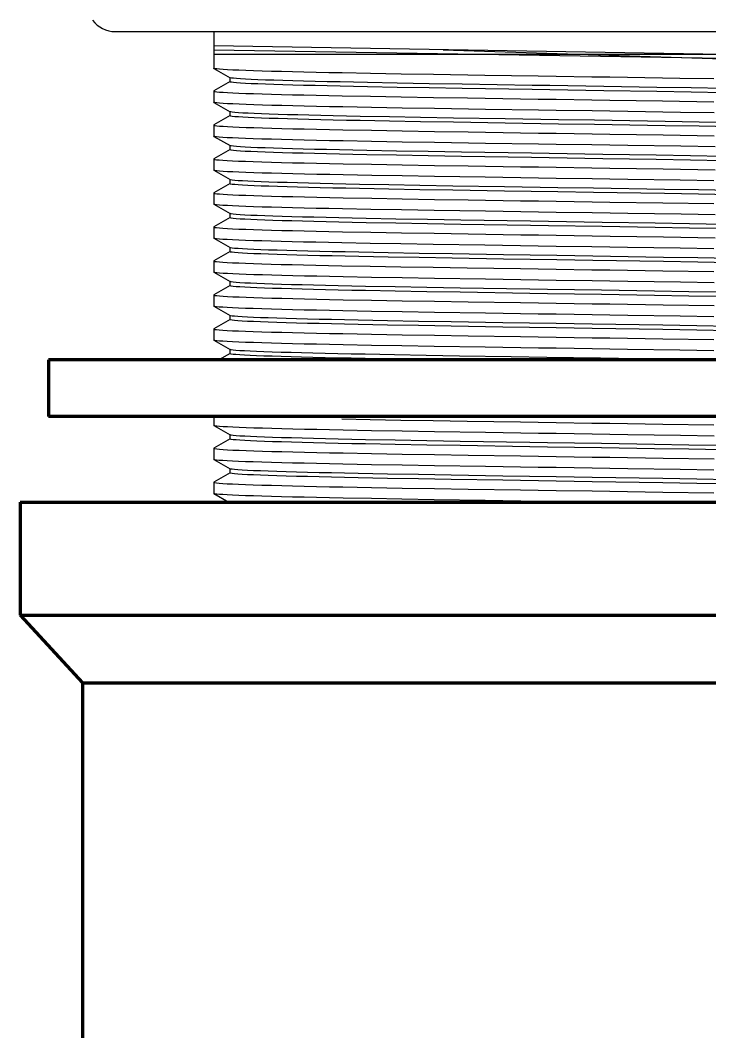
# Model space of a CAD drawing. Header units: millimetres. Extents: x 4859 to 5453, y 1404 to 2244.
# Drawn here: x 4988.17 to 5018.67, y 1585.41 to 1630.17 of the extents above; entities that cross this region are included whole.
import ezdxf

# ---------------------------------------------------------------- set-up
doc = ezdxf.new("R2010")
doc.units = ezdxf.units.MM
doc.layers.add('02___PRT_ALL_AXES', color=7, linetype='Continuous')

msp = doc.modelspace()

# ---------------------------------------------------------------- linework, layer by layer
at = {"color": 7, "linetype": 'Continuous'}
for p, q in [((4996.733, 1628.668), (5028.607, 1628.668)), ((4996.738, 1628.035), (4996.733, 1628.041)), ((4996.738, 1628.035), (4997.45, 1627.624)), ((4997.45, 1627.449), (4996.738, 1627.038)), ((4997.445, 1627.63), (4997.445, 1627.442)), ((5003.669, 1627.809), (5002.412, 1627.833)), ((5005.015, 1627.785), (5003.669, 1627.809)), ((5006.446, 1627.761), (5005.015, 1627.785)), ((5008.723, 1627.725), (5006.446, 1627.761)), ((5018.847, 1627.57), (5017.348, 1627.594)), ((4996.738, 1627.038), (4996.733, 1627.032)), ((5004.849, 1627.384), (5003.532, 1627.409)), ((5004.849, 1627.196), (5003.532, 1627.221)), ((5006.251, 1627.359), (5004.849, 1627.384)), ((5006.251, 1627.171), (5004.849, 1627.196)), ((5007.723, 1627.334), (5006.251, 1627.359)), ((5007.723, 1627.146), (5006.251, 1627.171)), ((5017.845, 1627.172), (5016.327, 1627.197)), ((5017.845, 1626.984), (5016.327, 1627.009)), ((5019.307, 1627.147), (5017.845, 1627.172)), ((5019.307, 1626.959), (5017.845, 1626.984)), ((4996.738, 1626.532), (4996.733, 1626.538)), ((4996.738, 1626.532), (4997.45, 1626.12)), ((5002.412, 1626.823), (5003.669, 1626.799)), ((5003.669, 1626.799), (5005.015, 1626.776)), ((5005.015, 1626.776), (5006.446, 1626.752)), ((5006.446, 1626.752), (5007.951, 1626.728)), ((5016.583, 1626.596), (5018.847, 1626.561)), ((4997.445, 1626.127), (4997.445, 1625.939)), ((4997.478, 1626.111), (4997.45, 1626.12)), ((5003.706, 1626.305), (5002.442, 1626.329)), ((5005.062, 1626.281), (5003.706, 1626.305)), ((5006.495, 1626.257), (5005.062, 1626.281)), ((5008.752, 1626.221), (5006.495, 1626.257)), ((5018.869, 1626.066), (5017.375, 1626.09)), ((4997.45, 1625.946), (4996.738, 1625.534)), ((5004.497, 1625.887), (5003.204, 1625.912)), ((5004.497, 1625.699), (5003.204, 1625.724)), ((5005.878, 1625.862), (5004.497, 1625.887)), ((5005.878, 1625.674), (5004.497, 1625.699)), ((5007.333, 1625.837), (5005.878, 1625.862)), ((5007.333, 1625.649), (5005.878, 1625.674)), ((5009.619, 1625.799), (5007.333, 1625.837)), ((5009.619, 1625.611), (5007.333, 1625.649)), ((5011.98, 1625.762), (5009.619, 1625.799)), ((5018.2, 1625.662), (5016.694, 1625.687)), ((5019.647, 1625.637), (5018.2, 1625.662)), ((4996.738, 1625.534), (4996.733, 1625.528)), ((5002.442, 1625.319), (5003.706, 1625.295)), ((5003.706, 1625.295), (5005.062, 1625.271)), ((5005.062, 1625.271), (5006.495, 1625.247)), ((5006.495, 1625.247), (5007.989, 1625.224)), ((5011.98, 1625.574), (5009.619, 1625.611)), ((5018.2, 1625.474), (5016.694, 1625.499)), ((5019.647, 1625.449), (5018.2, 1625.474)), ((4996.738, 1625.028), (4996.733, 1625.034)), ((4996.738, 1625.028), (4997.45, 1624.617)), ((5003.708, 1624.801), (5002.448, 1624.825)), ((5005.063, 1624.778), (5003.708, 1624.801)), ((5006.492, 1624.754), (5005.063, 1624.778)), ((5008.745, 1624.718), (5006.492, 1624.754)), ((5016.607, 1625.093), (5018.869, 1625.057)), ((4997.45, 1624.442), (4996.738, 1624.031)), ((4997.445, 1624.623), (4997.445, 1624.436)), ((5004.819, 1624.377), (5003.504, 1624.402)), ((5006.22, 1624.352), (5004.819, 1624.377)), ((5007.69, 1624.327), (5006.22, 1624.352)), ((5018.903, 1624.562), (5017.39, 1624.587)), ((4996.738, 1624.031), (4996.733, 1624.025)), ((5004.819, 1624.189), (5003.504, 1624.214)), ((5006.22, 1624.164), (5004.819, 1624.189)), ((5007.69, 1624.139), (5006.22, 1624.164)), ((5017.812, 1624.165), (5016.293, 1624.19)), ((5017.812, 1623.977), (5016.293, 1624.002)), ((5019.276, 1624.14), (5017.812, 1624.165)), ((5019.276, 1623.952), (5017.812, 1623.977)), ((4996.738, 1623.525), (4996.733, 1623.531)), ((4996.738, 1623.525), (4997.45, 1623.113)), ((5002.448, 1623.815), (5003.708, 1623.792)), ((5003.708, 1623.792), (5005.063, 1623.768)), ((5005.063, 1623.768), (5006.492, 1623.744)), ((5006.492, 1623.744), (5007.981, 1623.72)), ((5016.615, 1623.589), (5018.903, 1623.553)), ((4997.445, 1623.12), (4997.445, 1622.932)), ((5003.719, 1623.298), (5002.456, 1623.321)), ((5005.067, 1623.274), (5003.719, 1623.298)), ((5006.49, 1623.25), (5005.067, 1623.274)), ((5008.742, 1623.215), (5006.49, 1623.25)), ((5018.853, 1623.06), (5017.364, 1623.083)), ((4996.738, 1622.527), (4996.733, 1622.521)), ((4997.45, 1622.939), (4996.738, 1622.527)), ((5004.468, 1622.88), (5003.177, 1622.905)), ((5004.468, 1622.692), (5003.177, 1622.717)), ((5005.847, 1622.855), (5004.468, 1622.88)), ((5005.847, 1622.667), (5004.468, 1622.692)), ((5007.301, 1622.83), (5005.847, 1622.855)), ((5007.301, 1622.642), (5005.847, 1622.667)), ((5009.586, 1622.793), (5007.301, 1622.83)), ((5009.586, 1622.605), (5007.301, 1622.642)), ((5011.946, 1622.755), (5009.586, 1622.793)), ((5011.946, 1622.568), (5009.586, 1622.605)), ((5018.168, 1622.656), (5016.661, 1622.681)), ((5019.616, 1622.631), (5018.168, 1622.656)), ((5002.456, 1622.312), (5003.719, 1622.288)), ((5003.719, 1622.288), (5005.067, 1622.264)), ((5005.067, 1622.264), (5006.49, 1622.241)), ((5006.49, 1622.241), (5007.976, 1622.217)), ((5016.6, 1622.086), (5018.853, 1622.05)), ((5018.168, 1622.468), (5016.661, 1622.493)), ((5019.616, 1622.443), (5018.168, 1622.468)), ((4996.738, 1622.021), (4996.733, 1622.027)), ((4996.738, 1622.021), (4997.45, 1621.61)), ((4997.445, 1621.616), (4997.445, 1621.429)), ((5003.679, 1621.795), (5002.419, 1621.819)), ((5005.037, 1621.771), (5003.679, 1621.795)), ((5006.476, 1621.747), (5005.037, 1621.771)), ((5008.749, 1621.711), (5006.476, 1621.747)), ((4997.45, 1621.435), (4996.738, 1621.024)), ((5004.79, 1621.371), (5003.477, 1621.396)), ((5004.79, 1621.183), (5003.477, 1621.208)), ((5006.189, 1621.346), (5004.79, 1621.371)), ((5006.189, 1621.158), (5004.79, 1621.183)), ((5007.658, 1621.321), (5006.189, 1621.346)), ((5007.658, 1621.133), (5006.189, 1621.158)), ((5017.78, 1621.159), (5016.259, 1621.184)), ((5018.913, 1621.555), (5017.401, 1621.579)), ((5019.245, 1621.134), (5017.78, 1621.159)), ((4996.738, 1621.024), (4996.733, 1621.018)), ((5002.419, 1620.809), (5003.679, 1620.785)), ((5003.679, 1620.785), (5005.037, 1620.761)), ((5005.037, 1620.761), (5006.476, 1620.737)), ((5006.476, 1620.737), (5007.981, 1620.713)), ((5017.78, 1620.971), (5016.259, 1620.996)), ((5019.245, 1620.946), (5017.78, 1620.971)), ((4996.738, 1620.518), (4996.733, 1620.524)), ((4996.738, 1620.518), (4997.45, 1620.106)), ((5003.652, 1620.292), (5002.396, 1620.316)), ((5005.001, 1620.268), (5003.652, 1620.292)), ((5006.436, 1620.244), (5005.001, 1620.268)), ((5016.626, 1620.582), (5018.913, 1620.545)), ((4997.45, 1619.932), (4996.738, 1619.52)), ((4997.445, 1620.113), (4997.445, 1619.925)), ((4997.473, 1620.098), (4997.45, 1620.106)), ((5004.439, 1619.874), (5003.15, 1619.899)), ((5005.816, 1619.849), (5004.439, 1619.874)), ((5007.269, 1619.824), (5005.816, 1619.849)), ((5008.718, 1620.208), (5006.436, 1620.244)), ((5009.552, 1619.786), (5007.269, 1619.824)), ((5018.856, 1620.053), (5017.353, 1620.077)), ((4996.738, 1619.52), (4996.733, 1619.514)), ((5004.439, 1619.686), (5003.15, 1619.711)), ((5005.816, 1619.661), (5004.439, 1619.686)), ((5007.269, 1619.636), (5005.816, 1619.661)), ((5009.552, 1619.599), (5007.269, 1619.636)), ((5011.911, 1619.749), (5009.552, 1619.786)), ((5011.911, 1619.561), (5009.552, 1619.599)), ((5018.136, 1619.649), (5016.627, 1619.674)), ((5018.136, 1619.461), (5016.627, 1619.486)), ((5019.585, 1619.624), (5018.136, 1619.649)), ((5019.585, 1619.436), (5018.136, 1619.461)), ((4996.738, 1619.014), (4996.733, 1619.02)), ((4996.738, 1619.014), (4997.45, 1618.603)), ((5002.396, 1619.306), (5003.652, 1619.282)), ((5003.652, 1619.282), (5005.001, 1619.258)), ((5005.001, 1619.258), (5006.436, 1619.234)), ((5006.436, 1619.234), (5007.944, 1619.21)), ((5016.587, 1619.079), (5018.856, 1619.043)), ((4997.445, 1618.61), (4997.445, 1618.422)), ((5003.712, 1618.787), (5002.449, 1618.811)), ((5005.068, 1618.764), (5003.712, 1618.787)), ((5006.498, 1618.74), (5005.068, 1618.764)), ((5008.751, 1618.704), (5006.498, 1618.74)), ((5018.86, 1618.549), (5017.37, 1618.573)), ((4997.45, 1618.428), (4996.738, 1618.017)), ((5004.76, 1618.364), (5003.449, 1618.389)), ((5004.76, 1618.176), (5003.449, 1618.201)), ((5006.157, 1618.339), (5004.76, 1618.364)), ((5006.157, 1618.151), (5004.76, 1618.176)), ((5007.625, 1618.314), (5006.157, 1618.339)), ((5007.625, 1618.127), (5006.157, 1618.151)), ((5017.747, 1618.152), (5016.226, 1618.177)), ((5019.214, 1618.127), (5017.747, 1618.152)), ((4996.738, 1618.017), (4996.733, 1618.011)), ((5002.449, 1617.801), (5003.712, 1617.778)), ((5003.712, 1617.778), (5005.068, 1617.754)), ((5005.068, 1617.754), (5006.498, 1617.73)), ((5006.498, 1617.73), (5007.988, 1617.706)), ((5017.747, 1617.964), (5016.226, 1617.989)), ((5016.603, 1617.575), (5018.86, 1617.539)), ((5019.214, 1617.939), (5017.747, 1617.964)), ((4996.738, 1617.511), (4996.733, 1617.517)), ((4996.738, 1617.511), (4997.45, 1617.1)), ((5003.705, 1617.284), (5002.444, 1617.308)), ((5005.06, 1617.26), (5003.705, 1617.284)), ((5006.49, 1617.236), (5005.06, 1617.26)), ((5008.743, 1617.201), (5006.49, 1617.236)), ((4997.45, 1616.925), (4996.738, 1616.513)), ((4997.445, 1617.106), (4997.445, 1616.918)), ((5004.41, 1616.867), (5003.123, 1616.892)), ((5004.41, 1616.679), (5003.123, 1616.704)), ((5005.786, 1616.842), (5004.41, 1616.867)), ((5005.786, 1616.654), (5004.41, 1616.679)), ((5007.236, 1616.817), (5005.786, 1616.842)), ((5009.518, 1616.78), (5007.236, 1616.817)), ((5016.594, 1616.668), (5013.463, 1616.718)), ((5018.85, 1617.046), (5017.36, 1617.07)), ((4996.738, 1616.513), (4996.733, 1616.507)), ((5002.444, 1616.298), (5003.705, 1616.274)), ((5003.705, 1616.274), (5005.06, 1616.25)), ((5005.06, 1616.25), (5006.49, 1616.227)), ((5007.236, 1616.63), (5005.786, 1616.654)), ((5009.518, 1616.592), (5007.236, 1616.63)), ((5016.594, 1616.48), (5013.463, 1616.53)), ((5018.104, 1616.643), (5016.594, 1616.668)), ((5018.104, 1616.455), (5016.594, 1616.48)), ((5019.554, 1616.618), (5018.104, 1616.643)), ((5019.554, 1616.43), (5018.104, 1616.455)), ((4996.738, 1616.007), (4996.733, 1616.013)), ((4996.738, 1616.007), (4997.45, 1615.596)), ((5003.709, 1615.78), (5002.447, 1615.804)), ((5006.49, 1616.227), (5007.979, 1616.203)), ((5016.596, 1616.072), (5018.85, 1616.036)), ((4997.45, 1615.421), (4996.951, 1615.133)), ((4997.445, 1615.603), (4997.445, 1615.415)), ((4997.498, 1615.582), (4997.45, 1615.596)), ((5004.731, 1615.358), (5003.422, 1615.383)), ((5005.055, 1615.757), (5003.709, 1615.78)), ((5006.126, 1615.333), (5004.731, 1615.358)), ((5006.478, 1615.733), (5005.055, 1615.757)), ((5008.737, 1615.697), (5006.478, 1615.733)), ((5018.842, 1615.542), (5017.351, 1615.566)), ((5004.731, 1615.17), (5003.422, 1615.195)), ((5007.593, 1615.308), (5006.126, 1615.333)), ((5009.89, 1615.271), (5007.593, 1615.308)), ((5018.496, 1615.133), (5016.959, 1615.158)), ((4996.738, 1612.231), (4996.733, 1612.237)), ((4996.738, 1612.231), (4997.45, 1611.819)), ((5002.396, 1612.522), (5003.652, 1612.499)), ((5003.652, 1612.499), (5005.001, 1612.475)), ((5005.001, 1612.475), (5006.436, 1612.451)), ((5006.436, 1612.451), (5007.944, 1612.427)), ((5016.587, 1612.295), (5018.856, 1612.259)), ((4997.445, 1611.826), (4997.445, 1611.638)), ((5003.712, 1612.004), (5002.449, 1612.028)), ((5005.068, 1611.98), (5003.712, 1612.004)), ((5006.498, 1611.956), (5005.068, 1611.98)), ((5008.751, 1611.92), (5006.498, 1611.956)), ((5018.86, 1611.766), (5017.37, 1611.789)), ((4997.45, 1611.645), (4996.738, 1611.233)), ((5004.76, 1611.581), (5003.449, 1611.606)), ((5004.76, 1611.393), (5003.449, 1611.418)), ((5006.157, 1611.556), (5004.76, 1611.581)), ((5006.157, 1611.368), (5004.76, 1611.393)), ((5007.625, 1611.531), (5006.157, 1611.556)), ((5007.625, 1611.343), (5006.157, 1611.368)), ((5017.747, 1611.369), (5016.226, 1611.394)), ((5019.214, 1611.344), (5017.747, 1611.369)), ((4996.738, 1611.233), (4996.733, 1611.227)), ((5002.449, 1611.018), (5003.712, 1610.994)), ((5003.712, 1610.994), (5005.068, 1610.97)), ((5005.068, 1610.97), (5006.498, 1610.946)), ((5006.498, 1610.946), (5007.988, 1610.923)), ((5017.747, 1611.181), (5016.226, 1611.206)), ((5019.214, 1611.156), (5017.747, 1611.181)), ((4996.738, 1610.727), (4996.733, 1610.733)), ((4996.738, 1610.727), (4997.45, 1610.316)), ((5003.705, 1610.5), (5002.444, 1610.524)), ((5005.06, 1610.477), (5003.705, 1610.5)), ((5006.49, 1610.453), (5005.06, 1610.477)), ((5008.743, 1610.417), (5006.49, 1610.453)), ((5016.603, 1610.792), (5018.86, 1610.756)), ((4997.45, 1610.141), (4996.738, 1609.73)), ((4997.445, 1610.323), (4997.445, 1610.135)), ((5004.41, 1610.084), (5003.123, 1610.109)), ((5005.786, 1610.059), (5004.41, 1610.084)), ((5007.236, 1610.034), (5005.786, 1610.059)), ((5009.518, 1609.997), (5007.236, 1610.034)), ((5018.85, 1610.262), (5017.36, 1610.286)), ((4996.738, 1609.73), (4996.733, 1609.724)), ((5004.41, 1609.896), (5003.123, 1609.921)), ((5005.786, 1609.871), (5004.41, 1609.896)), ((5007.236, 1609.846), (5005.786, 1609.871)), ((5009.518, 1609.809), (5007.236, 1609.846)), ((5016.594, 1609.884), (5013.463, 1609.934)), ((5016.594, 1609.696), (5013.463, 1609.746)), ((5018.104, 1609.859), (5016.594, 1609.884)), ((5018.104, 1609.671), (5016.594, 1609.696)), ((5019.554, 1609.834), (5018.104, 1609.859)), ((5019.554, 1609.646), (5018.104, 1609.671)), ((4996.738, 1609.224), (4996.733, 1609.23)), ((4996.738, 1609.224), (4997.39, 1608.847)), ((5002.444, 1609.515), (5003.705, 1609.491)), ((5003.705, 1609.491), (5005.06, 1609.467)), ((5005.06, 1609.467), (5006.49, 1609.443)), ((5006.49, 1609.443), (5007.979, 1609.419)), ((5016.596, 1609.288), (5018.85, 1609.253)), ((5003.709, 1608.997), (5002.447, 1609.021)), ((5005.055, 1608.973), (5003.709, 1608.997)), ((5006.478, 1608.95), (5005.055, 1608.973)), ((5008.737, 1608.914), (5006.478, 1608.95))]:
    msp.add_line(p, q, dxfattribs=at)
at = {"linetype": 'Continuous', "lineweight": 70, "extrusion": (0, 1, 0)}
for p, q in [((4989.42, 1615.133), (4989.42, 1612.633)), ((5035.92, 1615.133), (4989.42, 1615.133)), ((5035.92, 1612.633), (4989.42, 1612.633)), ((4988.17, 1608.847), (5037.17, 1608.847)), ((4988.17, 1608.847), (4988.17, 1603.847)), ((4988.17, 1603.847), (4990.92, 1600.847)), ((4988.17, 1603.847), (5037.17, 1603.847)), ((4990.92, 1600.847), (4990.92, 1560.847)), ((4990.92, 1600.847), (5034.42, 1600.847))]:
    msp.add_line(p, q, dxfattribs=at)
msp.add_line((4996.951, 1615.133), (5028.389, 1615.133))
at = {"color": 7, "linetype": 'Continuous'}
for points in [[(5020.565, 1628.634), (5019.233, 1628.656), (4996.733, 1629.028)], [(5020.565, 1628.446), (5019.233, 1628.468), (4996.733, 1628.84)], [(5006.883, 1628.86), (5019.243, 1628.457)], [(5002.412, 1627.833), (5001.82, 1627.845), (5001.254, 1627.857), (5000.715, 1627.868), (5000.207, 1627.88), (4999.73, 1627.892), (4999.285, 1627.904), (4998.873, 1627.916), (4998.494, 1627.928), (4998.149, 1627.94), (4997.841, 1627.952), (4997.57, 1627.963), (4997.336, 1627.975), (4997.14, 1627.987), (4996.98, 1627.999), (4996.859, 1628.011), (4996.779, 1628.023), (4996.738, 1628.035)], [(5003.532, 1627.221), (5002.91, 1627.233), (5002.314, 1627.246), (5001.747, 1627.258), (5001.209, 1627.271), (5000.702, 1627.283), (5000.228, 1627.296), (4999.788, 1627.308), (4999.382, 1627.32), (4999.013, 1627.333), (4998.681, 1627.345), (4998.387, 1627.358), (4998.131, 1627.37), (4997.915, 1627.383), (4997.74, 1627.395), (4997.605, 1627.408), (4997.51, 1627.42), (4997.457, 1627.433), (4997.445, 1627.442)], [(4997.51, 1627.608), (4997.457, 1627.621), (4997.45, 1627.624)], [(5003.532, 1627.409), (5002.91, 1627.421), (5002.314, 1627.434), (5001.747, 1627.446), (5001.209, 1627.458), (5000.702, 1627.471), (5000.228, 1627.483), (4999.788, 1627.496), (4999.382, 1627.508), (4999.013, 1627.521), (4998.681, 1627.533), (4998.387, 1627.546), (4998.131, 1627.558), (4997.915, 1627.571), (4997.74, 1627.583), (4997.605, 1627.596), (4997.51, 1627.608)], [(5013.459, 1627.654), (5011.878, 1627.677), (5011.085, 1627.689), (5008.723, 1627.725)], [(5017.348, 1627.594), (5015.032, 1627.63), (5014.247, 1627.642), (5013.459, 1627.654)], [(4996.733, 1627.032), (4996.738, 1627.026), (4996.779, 1627.014), (4996.859, 1627.001), (4996.98, 1626.989), (4997.14, 1626.977), (4997.336, 1626.966), (4997.57, 1626.954), (4997.841, 1626.942), (4998.149, 1626.93), (4998.494, 1626.918), (4998.873, 1626.906), (4999.285, 1626.894), (4999.73, 1626.882), (5000.207, 1626.871), (5000.715, 1626.859), (5001.254, 1626.847), (5001.82, 1626.835), (5002.412, 1626.823)], [(5011.601, 1627.271), (5010.811, 1627.284), (5007.723, 1627.334)], [(5011.601, 1627.083), (5010.811, 1627.096), (5007.723, 1627.146)], [(5016.327, 1627.197), (5013.98, 1627.234), (5011.601, 1627.271)], [(5016.327, 1627.009), (5013.98, 1627.046), (5011.601, 1627.083)], [(5002.442, 1626.329), (5001.847, 1626.341), (5001.276, 1626.353), (5000.734, 1626.364), (5000.222, 1626.376), (4999.743, 1626.388), (4999.296, 1626.4), (4998.882, 1626.412), (4998.502, 1626.424), (4998.156, 1626.436), (4997.847, 1626.448), (4997.574, 1626.46), (4997.339, 1626.472), (4997.142, 1626.484), (4996.982, 1626.495), (4996.861, 1626.507), (4996.78, 1626.52), (4996.738, 1626.532)], [(5007.951, 1626.728), (5010.294, 1626.692), (5011.085, 1626.68), (5011.878, 1626.668)], [(5011.878, 1626.668), (5013.459, 1626.644), (5014.247, 1626.632), (5016.583, 1626.596)], [(5003.204, 1625.912), (5002.596, 1625.924), (5002.014, 1625.937), (5001.462, 1625.949), (5000.94, 1625.962), (5000.451, 1625.974), (4999.994, 1625.986), (4999.572, 1625.999), (4999.185, 1626.011), (4998.835, 1626.024), (4998.522, 1626.036), (4998.249, 1626.049), (4998.014, 1626.061), (4997.819, 1626.074), (4997.664, 1626.086), (4997.55, 1626.099), (4997.478, 1626.111)], [(5013.461, 1626.15), (5011.878, 1626.174), (5011.088, 1626.186), (5008.752, 1626.221)], [(5017.375, 1626.09), (5015.041, 1626.126), (5014.253, 1626.138), (5013.461, 1626.15)], [(5003.204, 1625.724), (5002.596, 1625.736), (5002.014, 1625.749), (5001.462, 1625.761), (5000.94, 1625.774), (5000.451, 1625.786), (4999.994, 1625.799), (4999.572, 1625.811), (4999.185, 1625.823), (4998.835, 1625.836), (4998.522, 1625.848), (4998.249, 1625.861), (4998.014, 1625.873), (4997.819, 1625.886), (4997.664, 1625.898), (4997.55, 1625.911), (4997.478, 1625.923), (4997.446, 1625.936), (4997.445, 1625.939)], [(5016.694, 1625.687), (5013.567, 1625.737), (5011.98, 1625.762)], [(4996.733, 1625.528), (4996.739, 1625.522), (4996.78, 1625.51), (4996.861, 1625.498), (4996.982, 1625.486), (4997.142, 1625.474), (4997.339, 1625.462), (4997.574, 1625.45), (4997.847, 1625.438), (4998.156, 1625.426), (4998.502, 1625.414), (4998.882, 1625.402), (4999.296, 1625.391), (4999.743, 1625.379), (5000.222, 1625.367), (5000.734, 1625.355), (5001.276, 1625.343), (5001.847, 1625.331), (5002.442, 1625.319)], [(5007.989, 1625.224), (5010.302, 1625.188), (5011.088, 1625.176), (5011.878, 1625.164)], [(5016.694, 1625.499), (5013.567, 1625.549), (5011.98, 1625.574)], [(5002.448, 1624.825), (5001.852, 1624.837), (5001.281, 1624.849), (5000.735, 1624.861), (5000.219, 1624.873), (4999.733, 1624.885), (4999.279, 1624.897), (4998.86, 1624.909), (4998.477, 1624.921), (4998.131, 1624.933), (4997.822, 1624.945), (4997.553, 1624.957), (4997.321, 1624.969), (4997.127, 1624.981), (4996.972, 1624.993), (4996.855, 1625.005), (4996.776, 1625.017), (4996.738, 1625.028)], [(5011.878, 1625.164), (5013.461, 1625.14), (5014.253, 1625.128), (5016.607, 1625.093)], [(5003.504, 1624.214), (5002.883, 1624.227), (5002.289, 1624.239), (5001.723, 1624.252), (5001.186, 1624.264), (5000.681, 1624.277), (5000.208, 1624.289), (4999.769, 1624.302), (4999.365, 1624.314), (4998.998, 1624.327), (4998.667, 1624.339), (4998.375, 1624.351), (4998.121, 1624.364), (4997.907, 1624.376), (4997.733, 1624.389), (4997.6, 1624.401), (4997.507, 1624.414), (4997.456, 1624.426), (4997.445, 1624.436)], [(4997.507, 1624.602), (4997.456, 1624.614), (4997.45, 1624.617)], [(5003.504, 1624.402), (5002.883, 1624.415), (5002.289, 1624.427), (5001.723, 1624.44), (5001.186, 1624.452), (5000.681, 1624.465), (5000.208, 1624.477), (4999.769, 1624.489), (4999.365, 1624.502), (4998.998, 1624.514), (4998.667, 1624.527), (4998.375, 1624.539), (4998.121, 1624.552), (4997.907, 1624.564), (4997.733, 1624.577), (4997.6, 1624.589), (4997.507, 1624.602)], [(5011.567, 1624.265), (5010.777, 1624.277), (5007.69, 1624.327)], [(5013.46, 1624.647), (5011.877, 1624.67), (5011.087, 1624.682), (5008.745, 1624.718)], [(5017.39, 1624.587), (5015.042, 1624.623), (5014.251, 1624.635), (5013.46, 1624.647)], [(4996.733, 1624.025), (4996.738, 1624.019), (4996.776, 1624.007), (4996.855, 1623.995), (4996.972, 1623.983), (4997.127, 1623.971), (4997.321, 1623.959), (4997.553, 1623.948), (4997.822, 1623.936), (4998.131, 1623.924), (4998.477, 1623.912), (4998.86, 1623.9), (4999.279, 1623.888), (4999.733, 1623.875), (5000.219, 1623.863), (5000.735, 1623.851), (5001.281, 1623.839), (5001.852, 1623.827), (5002.448, 1623.815)], [(5011.567, 1624.077), (5010.777, 1624.089), (5007.69, 1624.139)], [(5016.293, 1624.19), (5013.945, 1624.228), (5011.567, 1624.265)], [(5016.293, 1624.002), (5013.945, 1624.04), (5011.567, 1624.077)], [(5002.456, 1623.321), (5001.86, 1623.333), (5001.287, 1623.345), (5000.742, 1623.357), (5000.226, 1623.369), (4999.742, 1623.381), (4999.291, 1623.393), (4998.875, 1623.405), (4998.496, 1623.417), (4998.152, 1623.429), (4997.845, 1623.441), (4997.573, 1623.453), (4997.339, 1623.465), (4997.141, 1623.477), (4996.981, 1623.489), (4996.86, 1623.501), (4996.779, 1623.513), (4996.738, 1623.525)], [(5007.981, 1623.72), (5010.3, 1623.684), (5011.087, 1623.673), (5011.877, 1623.661)], [(5011.877, 1623.661), (5013.46, 1623.637), (5014.251, 1623.625), (5016.615, 1623.589)], [(5003.177, 1622.905), (5002.57, 1622.918), (5001.99, 1622.93), (5001.439, 1622.943), (5000.918, 1622.955), (5000.43, 1622.968), (4999.975, 1622.98), (4999.554, 1622.993), (4999.169, 1623.005), (4998.821, 1623.017), (4998.51, 1623.03), (4998.237, 1623.042), (4998.004, 1623.055), (4997.811, 1623.067), (4997.658, 1623.08), (4997.546, 1623.092), (4997.475, 1623.105), (4997.45, 1623.113)], [(5011.879, 1623.167), (5011.089, 1623.179), (5008.742, 1623.215)], [(5017.364, 1623.083), (5015.042, 1623.119), (5014.255, 1623.131), (5013.463, 1623.143), (5011.879, 1623.167)], [(4996.733, 1622.521), (4996.738, 1622.515), (4996.779, 1622.503), (4996.86, 1622.491), (4996.981, 1622.479), (4997.141, 1622.467), (4997.339, 1622.455), (4997.573, 1622.443), (4997.845, 1622.431), (4998.152, 1622.419), (4998.496, 1622.408), (4998.875, 1622.396), (4999.291, 1622.384), (4999.742, 1622.372), (5000.226, 1622.36), (5000.742, 1622.348), (5001.287, 1622.336), (5001.86, 1622.324), (5002.456, 1622.312)], [(5003.177, 1622.717), (5002.57, 1622.73), (5001.99, 1622.742), (5001.439, 1622.755), (5000.918, 1622.767), (5000.43, 1622.78), (4999.975, 1622.792), (4999.554, 1622.805), (4999.169, 1622.817), (4998.821, 1622.83), (4998.51, 1622.842), (4998.237, 1622.854), (4998.004, 1622.867), (4997.811, 1622.879), (4997.658, 1622.892), (4997.546, 1622.904), (4997.475, 1622.917), (4997.446, 1622.929), (4997.445, 1622.932)], [(5016.661, 1622.681), (5013.532, 1622.731), (5011.946, 1622.755)], [(5016.661, 1622.493), (5013.532, 1622.543), (5011.946, 1622.568)], [(5007.976, 1622.217), (5010.301, 1622.181), (5011.089, 1622.169), (5011.879, 1622.157)], [(5011.879, 1622.157), (5013.463, 1622.133), (5014.255, 1622.121), (5016.6, 1622.086)], [(5002.419, 1621.819), (5001.826, 1621.831), (5001.261, 1621.842), (5000.723, 1621.854), (5000.213, 1621.866), (4999.734, 1621.878), (4999.286, 1621.89), (4998.871, 1621.902), (4998.49, 1621.914), (4998.144, 1621.926), (4997.835, 1621.938), (4997.564, 1621.95), (4997.331, 1621.962), (4997.135, 1621.974), (4996.977, 1621.985), (4996.858, 1621.997), (4996.778, 1622.009), (4996.738, 1622.021)], [(4997.504, 1621.595), (4997.455, 1621.608), (4997.45, 1621.61)], [(5011.882, 1621.663), (5011.094, 1621.675), (5008.749, 1621.711)], [(5017.401, 1621.579), (5015.049, 1621.616), (5014.257, 1621.628), (5013.463, 1621.64), (5011.882, 1621.663)], [(5003.477, 1621.208), (5002.857, 1621.22), (5002.264, 1621.233), (5001.699, 1621.245), (5001.163, 1621.258), (5000.66, 1621.27), (5000.188, 1621.283), (4999.751, 1621.295), (4999.349, 1621.308), (4998.983, 1621.32), (4998.654, 1621.333), (4998.363, 1621.345), (4998.111, 1621.357), (4997.899, 1621.37), (4997.726, 1621.382), (4997.595, 1621.395), (4997.504, 1621.407), (4997.455, 1621.42), (4997.445, 1621.429)], [(5003.477, 1621.396), (5002.857, 1621.408), (5002.264, 1621.421), (5001.699, 1621.433), (5001.163, 1621.446), (5000.66, 1621.458), (5000.188, 1621.471), (4999.751, 1621.483), (4999.349, 1621.496), (4998.983, 1621.508), (4998.654, 1621.52), (4998.363, 1621.533), (4998.111, 1621.545), (4997.899, 1621.558), (4997.726, 1621.57), (4997.595, 1621.583), (4997.504, 1621.595)], [(5011.532, 1621.259), (5010.743, 1621.271), (5007.658, 1621.321)], [(5016.259, 1621.184), (5013.911, 1621.221), (5011.532, 1621.259)], [(4996.733, 1621.018), (4996.738, 1621.012), (4996.778, 1621), (4996.858, 1620.988), (4996.977, 1620.976), (4997.135, 1620.964), (4997.331, 1620.952), (4997.564, 1620.94), (4997.835, 1620.928), (4998.144, 1620.916), (4998.49, 1620.904), (4998.871, 1620.892), (4999.286, 1620.88), (4999.734, 1620.868), (5000.213, 1620.857), (5000.723, 1620.845), (5001.261, 1620.833), (5001.826, 1620.821), (5002.419, 1620.809)], [(5011.532, 1621.071), (5010.743, 1621.083), (5007.658, 1621.133)], [(5007.981, 1620.713), (5010.308, 1620.677), (5011.094, 1620.666), (5011.882, 1620.654)], [(5016.259, 1620.996), (5013.911, 1621.033), (5011.532, 1621.071)], [(5002.396, 1620.316), (5001.804, 1620.328), (5001.239, 1620.339), (5000.701, 1620.351), (5000.193, 1620.363), (4999.717, 1620.375), (4999.273, 1620.387), (4998.861, 1620.399), (4998.483, 1620.411), (4998.139, 1620.423), (4997.832, 1620.434), (4997.562, 1620.446), (4997.33, 1620.458), (4997.135, 1620.47), (4996.977, 1620.482), (4996.857, 1620.494), (4996.777, 1620.506), (4996.738, 1620.518)], [(5011.882, 1620.654), (5013.463, 1620.63), (5014.257, 1620.618), (5016.626, 1620.582)], [(5003.15, 1619.711), (5002.544, 1619.723), (5001.965, 1619.736), (5001.416, 1619.748), (5000.897, 1619.761), (5000.409, 1619.773), (4999.956, 1619.786), (4999.537, 1619.798), (4999.153, 1619.811), (4998.806, 1619.823), (4998.497, 1619.836), (4998.227, 1619.848), (4997.995, 1619.861), (4997.804, 1619.873), (4997.653, 1619.885), (4997.542, 1619.898), (4997.473, 1619.91), (4997.445, 1619.923), (4997.445, 1619.925)], [(5003.15, 1619.899), (5002.544, 1619.911), (5001.965, 1619.924), (5001.416, 1619.936), (5000.897, 1619.949), (5000.409, 1619.961), (4999.956, 1619.974), (4999.537, 1619.986), (4999.153, 1619.999), (4998.806, 1620.011), (4998.497, 1620.024), (4998.227, 1620.036), (4997.995, 1620.048), (4997.804, 1620.061), (4997.653, 1620.073), (4997.542, 1620.086), (4997.473, 1620.098)], [(5013.459, 1620.136), (5011.877, 1620.16), (5011.084, 1620.172), (5008.718, 1620.208)], [(5017.353, 1620.077), (5015.032, 1620.112), (5014.247, 1620.124), (5013.459, 1620.136)], [(4996.733, 1619.514), (4996.738, 1619.508), (4996.777, 1619.496), (4996.857, 1619.484), (4996.977, 1619.472), (4997.135, 1619.46), (4997.33, 1619.448), (4997.562, 1619.437), (4997.832, 1619.425), (4998.139, 1619.413), (4998.483, 1619.401), (4998.861, 1619.389), (4999.273, 1619.377), (4999.717, 1619.365), (5000.193, 1619.354), (5000.701, 1619.342), (5001.239, 1619.33), (5001.804, 1619.318), (5002.396, 1619.306)], [(5016.627, 1619.674), (5013.498, 1619.724), (5011.911, 1619.749)], [(5016.627, 1619.486), (5013.498, 1619.536), (5011.911, 1619.561)], [(5002.449, 1618.811), (5001.853, 1618.823), (5001.282, 1618.835), (5000.739, 1618.847), (5000.226, 1618.859), (4999.746, 1618.871), (4999.299, 1618.883), (4998.885, 1618.895), (4998.505, 1618.906), (4998.16, 1618.918), (4997.85, 1618.93), (4997.578, 1618.942), (4997.342, 1618.954), (4997.144, 1618.966), (4996.984, 1618.978), (4996.862, 1618.99), (4996.78, 1619.002), (4996.738, 1619.014)], [(5007.944, 1619.21), (5010.292, 1619.174), (5011.084, 1619.162), (5011.877, 1619.15), (5013.459, 1619.126)], [(5013.459, 1619.126), (5014.247, 1619.115), (5016.587, 1619.079)], [(4997.501, 1618.589), (4997.453, 1618.601), (4997.45, 1618.603)], [(5003.449, 1618.389), (5002.831, 1618.402), (5002.238, 1618.414), (5001.675, 1618.427), (5001.141, 1618.439), (5000.638, 1618.452), (5000.169, 1618.464), (4999.733, 1618.477), (4999.332, 1618.489), (4998.967, 1618.502), (4998.64, 1618.514), (4998.351, 1618.527), (4998.101, 1618.539), (4997.89, 1618.551), (4997.72, 1618.564), (4997.59, 1618.576), (4997.501, 1618.589)], [(5013.461, 1618.633), (5011.878, 1618.656), (5011.088, 1618.668), (5008.751, 1618.704)], [(5017.37, 1618.573), (5015.04, 1618.609), (5014.252, 1618.621), (5013.461, 1618.633)], [(5003.449, 1618.201), (5002.831, 1618.214), (5002.238, 1618.226), (5001.675, 1618.239), (5001.141, 1618.251), (5000.638, 1618.264), (5000.169, 1618.276), (4999.733, 1618.289), (4999.332, 1618.301), (4998.967, 1618.314), (4998.64, 1618.326), (4998.351, 1618.339), (4998.101, 1618.351), (4997.89, 1618.364), (4997.72, 1618.376), (4997.59, 1618.388), (4997.501, 1618.401), (4997.453, 1618.413), (4997.445, 1618.422)], [(5011.498, 1618.252), (5010.708, 1618.265), (5007.625, 1618.314)], [(5011.498, 1618.064), (5010.708, 1618.077), (5007.625, 1618.127)], [(5016.226, 1618.177), (5013.877, 1618.215), (5011.498, 1618.252)], [(5016.226, 1617.989), (5013.877, 1618.027), (5011.498, 1618.064)], [(4996.733, 1618.011), (4996.739, 1618.004), (4996.78, 1617.992), (4996.862, 1617.98), (4996.984, 1617.968), (4997.144, 1617.956), (4997.342, 1617.944), (4997.578, 1617.932), (4997.85, 1617.921), (4998.16, 1617.909), (4998.505, 1617.897), (4998.885, 1617.885), (4999.299, 1617.873), (4999.746, 1617.861), (5000.226, 1617.849), (5000.739, 1617.837), (5001.282, 1617.825), (5001.853, 1617.813), (5002.449, 1617.801)], [(5007.988, 1617.706), (5010.303, 1617.671), (5011.088, 1617.659), (5011.878, 1617.647)], [(5011.878, 1617.647), (5013.461, 1617.623), (5014.252, 1617.611), (5016.603, 1617.575)], [(5002.444, 1617.308), (5001.85, 1617.32), (5001.279, 1617.332), (5000.735, 1617.344), (5000.22, 1617.356), (4999.735, 1617.368), (4999.282, 1617.38), (4998.863, 1617.392), (4998.48, 1617.404), (4998.134, 1617.416), (4997.825, 1617.428), (4997.555, 1617.44), (4997.323, 1617.452), (4997.128, 1617.463), (4996.973, 1617.475), (4996.855, 1617.487), (4996.777, 1617.499), (4996.738, 1617.511)], [(5013.463, 1617.129), (5011.877, 1617.153), (5011.086, 1617.165), (5008.743, 1617.201)], [(5017.36, 1617.07), (5015.041, 1617.105), (5014.254, 1617.117), (5013.463, 1617.129)], [(5003.123, 1616.704), (5002.518, 1616.717), (5001.941, 1616.729), (5001.392, 1616.742), (5000.875, 1616.754), (5000.389, 1616.767), (4999.937, 1616.779), (4999.519, 1616.792), (4999.137, 1616.804), (4998.792, 1616.817), (4998.485, 1616.829), (4998.216, 1616.842), (4997.986, 1616.854), (4997.796, 1616.867), (4997.647, 1616.879), (4997.538, 1616.892), (4997.471, 1616.904), (4997.445, 1616.916), (4997.445, 1616.918)], [(5003.123, 1616.892), (5002.518, 1616.905), (5001.941, 1616.917), (5001.392, 1616.93), (5000.875, 1616.942), (5000.389, 1616.955), (4999.937, 1616.967), (4999.519, 1616.98), (4999.137, 1616.992), (4998.792, 1617.005), (4998.485, 1617.017), (4998.216, 1617.03), (4997.986, 1617.042), (4997.796, 1617.054), (4997.647, 1617.067), (4997.538, 1617.079), (4997.471, 1617.092), (4997.45, 1617.1)], [(5013.463, 1616.718), (5011.877, 1616.743), (5009.518, 1616.78)], [(4996.733, 1616.507), (4996.738, 1616.501), (4996.777, 1616.489), (4996.855, 1616.478), (4996.973, 1616.466), (4997.128, 1616.454), (4997.323, 1616.442), (4997.555, 1616.43), (4997.825, 1616.418), (4998.134, 1616.406), (4998.48, 1616.394), (4998.863, 1616.382), (4999.282, 1616.37), (4999.735, 1616.358), (5000.22, 1616.346), (5000.735, 1616.334), (5001.279, 1616.322), (5001.85, 1616.31), (5002.444, 1616.298)], [(5013.463, 1616.53), (5011.877, 1616.555), (5009.518, 1616.592)], [(5002.447, 1615.804), (5001.851, 1615.816), (5001.278, 1615.828), (5000.732, 1615.84), (5000.215, 1615.852), (4999.731, 1615.864), (4999.279, 1615.876), (4998.862, 1615.888), (4998.483, 1615.9), (4998.139, 1615.912), (4997.832, 1615.924), (4997.562, 1615.936), (4997.33, 1615.948), (4997.135, 1615.96), (4996.978, 1615.971), (4996.859, 1615.983), (4996.779, 1615.995), (4996.738, 1616.007)], [(5007.979, 1616.203), (5010.299, 1616.167), (5011.086, 1616.155), (5011.877, 1616.143)], [(5011.877, 1616.143), (5013.463, 1616.119), (5014.254, 1616.108), (5016.596, 1616.072)], [(5003.422, 1615.195), (5002.804, 1615.207), (5002.213, 1615.22), (5001.651, 1615.232), (5001.118, 1615.245), (5000.617, 1615.257), (5000.149, 1615.27), (4999.714, 1615.282), (4999.315, 1615.295), (4998.952, 1615.307), (4998.627, 1615.32), (4998.339, 1615.332), (4998.091, 1615.345), (4997.882, 1615.357), (4997.713, 1615.37), (4997.585, 1615.382), (4997.498, 1615.395), (4997.452, 1615.407), (4997.445, 1615.415)], [(5003.422, 1615.383), (5002.804, 1615.395), (5002.213, 1615.408), (5001.651, 1615.42), (5001.118, 1615.433), (5000.617, 1615.445), (5000.149, 1615.458), (4999.714, 1615.47), (4999.315, 1615.483), (4998.952, 1615.495), (4998.627, 1615.508), (4998.339, 1615.52), (4998.091, 1615.533), (4997.882, 1615.545), (4997.713, 1615.558), (4997.585, 1615.57), (4997.498, 1615.582)], [(5013.462, 1615.626), (5011.879, 1615.649), (5011.088, 1615.661), (5008.737, 1615.697)], [(5017.351, 1615.566), (5015.037, 1615.602), (5014.252, 1615.614), (5013.462, 1615.626)], [(5006.844, 1615.133), (5006.126, 1615.145), (5004.731, 1615.17)], [(5013.842, 1615.208), (5011.463, 1615.246), (5009.89, 1615.271)], [(5016.959, 1615.158), (5014.632, 1615.196), (5013.842, 1615.208)], [(5002.449, 1612.028), (5001.853, 1612.04), (5001.282, 1612.051), (5000.739, 1612.063), (5000.226, 1612.075), (4999.746, 1612.087), (4999.299, 1612.099), (4998.885, 1612.111), (4998.505, 1612.123), (4998.16, 1612.135), (4997.85, 1612.147), (4997.578, 1612.159), (4997.342, 1612.17), (4997.144, 1612.182), (4996.984, 1612.194), (4996.862, 1612.206), (4996.78, 1612.218), (4996.738, 1612.231)], [(5007.944, 1612.427), (5010.292, 1612.391), (5011.084, 1612.379), (5011.877, 1612.367), (5013.459, 1612.343)], [(5013.459, 1612.343), (5014.247, 1612.331), (5016.587, 1612.295)], [(4997.501, 1611.805), (4997.453, 1611.818), (4997.45, 1611.819)], [(5003.449, 1611.606), (5002.831, 1611.618), (5002.238, 1611.631), (5001.675, 1611.643), (5001.141, 1611.656), (5000.638, 1611.668), (5000.169, 1611.681), (4999.733, 1611.693), (4999.332, 1611.706), (4998.967, 1611.718), (4998.64, 1611.731), (4998.351, 1611.743), (4998.101, 1611.755), (4997.89, 1611.768), (4997.72, 1611.78), (4997.59, 1611.793), (4997.501, 1611.805)], [(5013.461, 1611.849), (5011.878, 1611.873), (5011.088, 1611.885), (5008.751, 1611.92)], [(5017.37, 1611.789), (5015.04, 1611.825), (5014.252, 1611.837), (5013.461, 1611.849)], [(5003.449, 1611.418), (5002.831, 1611.43), (5002.238, 1611.443), (5001.675, 1611.455), (5001.141, 1611.468), (5000.638, 1611.48), (5000.169, 1611.493), (4999.733, 1611.505), (4999.332, 1611.518), (4998.967, 1611.53), (4998.64, 1611.543), (4998.351, 1611.555), (4998.101, 1611.568), (4997.89, 1611.58), (4997.72, 1611.593), (4997.59, 1611.605), (4997.501, 1611.617), (4997.453, 1611.63), (4997.445, 1611.638)], [(5011.498, 1611.469), (5010.708, 1611.481), (5007.625, 1611.531)], [(5011.498, 1611.281), (5010.708, 1611.293), (5007.625, 1611.343)], [(5016.226, 1611.394), (5013.877, 1611.431), (5011.498, 1611.469)], [(4996.733, 1611.227), (4996.739, 1611.221), (4996.78, 1611.209), (4996.862, 1611.197), (4996.984, 1611.185), (4997.144, 1611.173), (4997.342, 1611.161), (4997.578, 1611.149), (4997.85, 1611.137), (4998.16, 1611.125), (4998.505, 1611.113), (4998.885, 1611.101), (4999.299, 1611.09), (4999.746, 1611.078), (5000.226, 1611.066), (5000.739, 1611.054), (5001.282, 1611.042), (5001.853, 1611.03), (5002.449, 1611.018)], [(5007.988, 1610.923), (5010.303, 1610.887), (5011.088, 1610.875), (5011.878, 1610.863)], [(5016.226, 1611.206), (5013.877, 1611.243), (5011.498, 1611.281)], [(5011.878, 1610.863), (5013.461, 1610.839), (5014.252, 1610.828), (5016.603, 1610.792)], [(5002.444, 1610.524), (5001.85, 1610.536), (5001.279, 1610.548), (5000.735, 1610.56), (5000.22, 1610.572), (4999.735, 1610.584), (4999.282, 1610.596), (4998.863, 1610.608), (4998.48, 1610.62), (4998.134, 1610.632), (4997.825, 1610.644), (4997.555, 1610.656), (4997.323, 1610.668), (4997.128, 1610.68), (4996.973, 1610.692), (4996.855, 1610.704), (4996.777, 1610.716), (4996.738, 1610.727)], [(5013.463, 1610.346), (5011.877, 1610.369), (5011.086, 1610.381), (5008.743, 1610.417)], [(5003.123, 1609.921), (5002.518, 1609.933), (5001.941, 1609.946), (5001.392, 1609.958), (5000.875, 1609.971), (5000.389, 1609.983), (4999.937, 1609.996), (4999.519, 1610.008), (4999.137, 1610.021), (4998.792, 1610.033), (4998.485, 1610.046), (4998.216, 1610.058), (4997.986, 1610.071), (4997.796, 1610.083), (4997.647, 1610.096), (4997.538, 1610.108), (4997.471, 1610.12), (4997.445, 1610.133), (4997.445, 1610.135)], [(5003.123, 1610.109), (5002.518, 1610.121), (5001.941, 1610.134), (5001.392, 1610.146), (5000.875, 1610.159), (5000.389, 1610.171), (4999.937, 1610.184), (4999.519, 1610.196), (4999.137, 1610.209), (4998.792, 1610.221), (4998.485, 1610.234), (4998.216, 1610.246), (4997.986, 1610.259), (4997.796, 1610.271), (4997.647, 1610.283), (4997.538, 1610.296), (4997.471, 1610.308), (4997.45, 1610.316)], [(5013.463, 1609.934), (5011.877, 1609.959), (5009.518, 1609.997)], [(5017.36, 1610.286), (5015.041, 1610.322), (5014.254, 1610.334), (5013.463, 1610.346)], [(4996.733, 1609.724), (4996.738, 1609.718), (4996.777, 1609.706), (4996.855, 1609.694), (4996.973, 1609.682), (4997.128, 1609.67), (4997.323, 1609.658), (4997.555, 1609.647), (4997.825, 1609.635), (4998.134, 1609.623), (4998.48, 1609.611), (4998.863, 1609.599), (4999.282, 1609.587), (4999.735, 1609.574), (5000.22, 1609.562), (5000.735, 1609.55), (5001.279, 1609.538), (5001.85, 1609.526), (5002.444, 1609.515)], [(5013.463, 1609.746), (5011.877, 1609.771), (5009.518, 1609.809)], [(5002.447, 1609.021), (5001.851, 1609.033), (5001.278, 1609.045), (5000.732, 1609.057), (5000.215, 1609.069), (4999.731, 1609.081), (4999.279, 1609.093), (4998.862, 1609.105), (4998.483, 1609.117), (4998.139, 1609.129), (4997.832, 1609.141), (4997.562, 1609.152), (4997.33, 1609.164), (4997.135, 1609.176), (4996.978, 1609.188), (4996.859, 1609.2), (4996.779, 1609.212), (4996.738, 1609.224)], [(5007.979, 1609.419), (5010.299, 1609.384), (5011.086, 1609.372), (5011.877, 1609.36)], [(5011.877, 1609.36), (5013.463, 1609.336), (5014.254, 1609.324), (5016.596, 1609.288)], [(5013.462, 1608.842), (5011.879, 1608.866), (5011.088, 1608.878), (5008.737, 1608.914)]]:
    msp.add_lwpolyline(points, dxfattribs=at)
at = {"layer": '02___PRT_ALL_AXES', "color": 7, "linetype": 'Continuous'}
for p, q in [((4992.373, 1629.666), (5032.967, 1629.666)), ((4996.733, 1629.666), (4996.733, 1628.041)), ((4996.733, 1627.032), (4996.733, 1626.538)), ((4996.733, 1625.528), (4996.733, 1625.034)), ((4996.733, 1624.025), (4996.733, 1623.531)), ((4996.733, 1622.521), (4996.733, 1622.027)), ((4996.733, 1621.018), (4996.733, 1620.524)), ((4996.733, 1619.514), (4996.733, 1619.02)), ((4996.733, 1618.011), (4996.733, 1617.517)), ((4996.733, 1616.507), (4996.733, 1616.013)), ((4996.733, 1612.633), (4996.733, 1612.237)), ((4996.733, 1611.227), (4996.733, 1610.733)), ((4996.733, 1609.724), (4996.733, 1609.23))]:
    msp.add_line(p, q, dxfattribs=at)
msp.add_arc((4992.373, 1630.919), 1.253, 216.9419, 270, dxfattribs=at)

doc.saveas('drawing.dxf')
